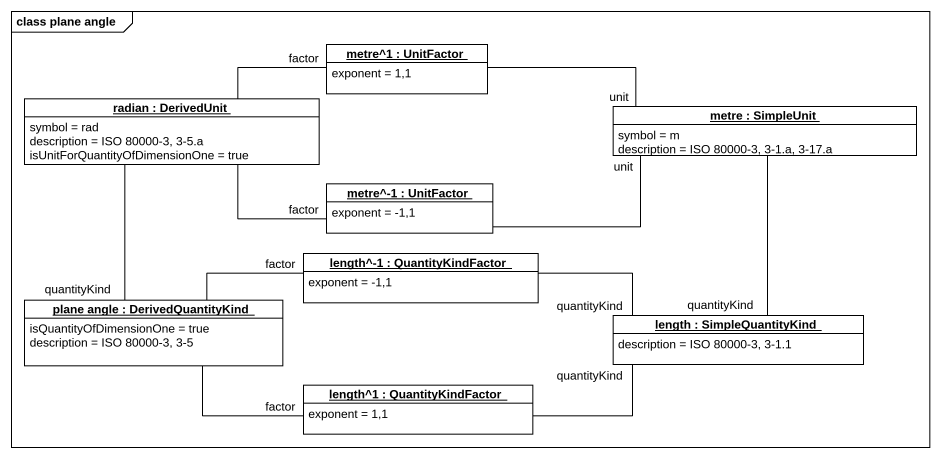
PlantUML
@startuml
mainframe class plane angle
hide circle
hide empty members
object "metre^1 : UnitFactor" as metre_1 #FFFFFF {
  exponent = 1,1
}
object "radian : DerivedUnit" as radian #FFFFFF {
  symbol = rad
  description = ISO 80000-3, 3-5.a
  isUnitForQuantityOfDimensionOne = true
}
object "metre : SimpleUnit" as metre #FFFFFF {
  symbol = m
  description = ISO 80000-3, 3-1.a, 3-17.a
}
object "metre^-1 : UnitFactor" as metre_1_2 #FFFFFF {
  exponent = -1,1
}
object "length^-1 : QuantityKindFactor" as length_1 #FFFFFF {
  exponent = -1,1
}
object "plane angle : DerivedQuantityKind" as plane_angle #FFFFFF {
  isQuantityOfDimensionOne = true
  description = ISO 80000-3, 3-5
}
object "length : SimpleQuantityKind" as length #FFFFFF {
  description = ISO 80000-3, 3-1.1
}
object "length^1 : QuantityKindFactor" as length_1_2 #FFFFFF {
  exponent = 1,1
}
metre_1 -left- radian : factor
radian -- plane_angle : quantityKind
metre -left- metre_1 : unit
metre -left- metre_1_2 : unit
metre -- length : quantityKind
metre_1_2 -left- radian : factor
length_1 -left- plane_angle : factor
length -left- length_1 : quantityKind
length -left- length_1_2 : quantityKind
length_1_2 -left- plane_angle : factor
@enduml
